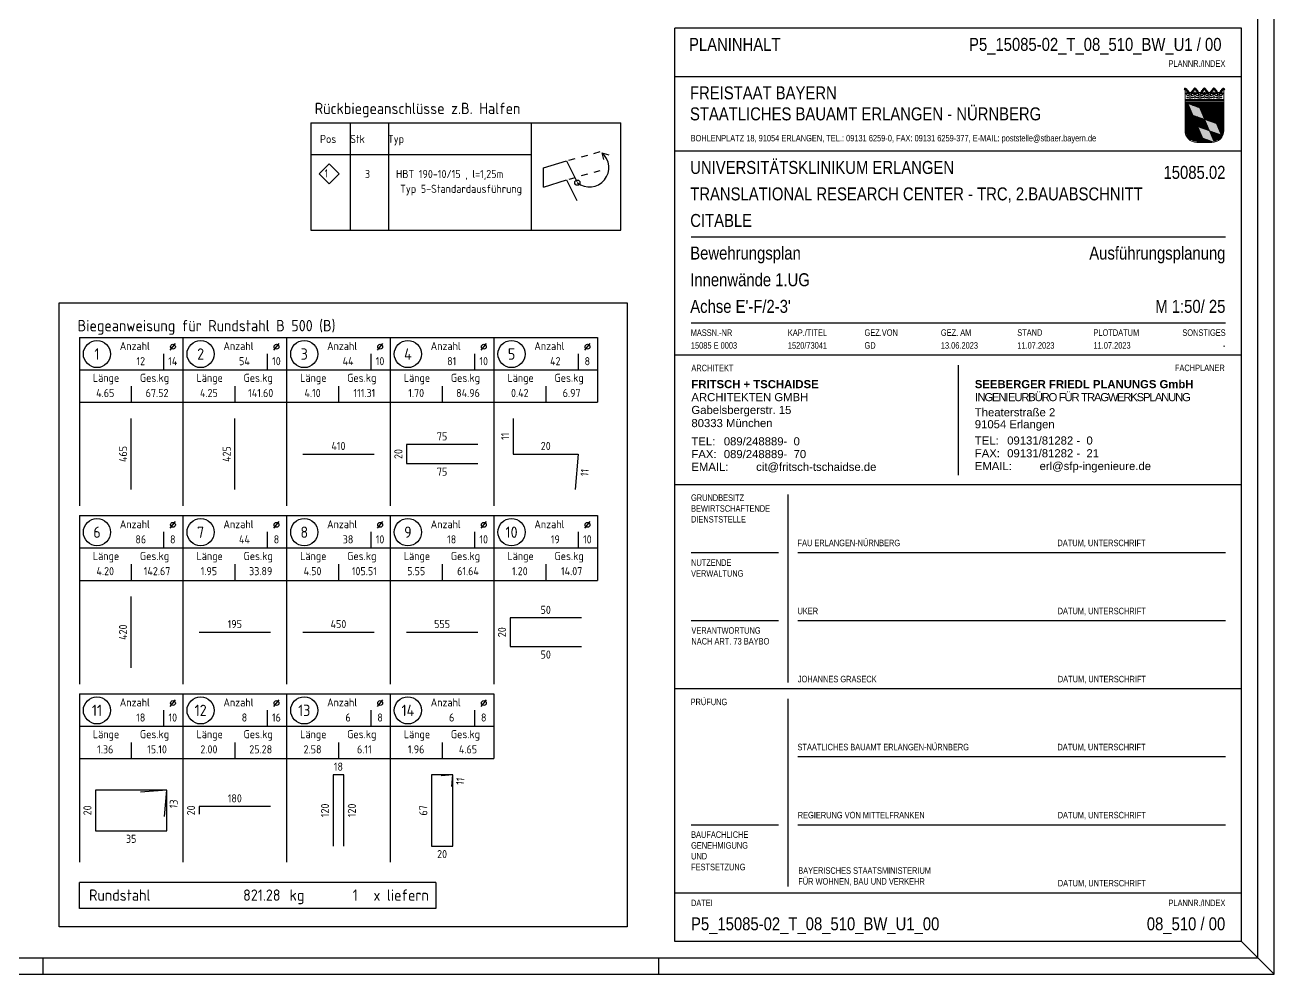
# Model space of a CAD drawing. Extents: x -7.1 to 60.9, y 1.4 to 41.6.
# Drawn here: x 28.77 to 48.05, y 1.41 to 16.05 of the extents above; entities that cross this region are included whole.
import ezdxf
from ezdxf.enums import TextEntityAlignment as Align

# ---------------------------------------------------------------- set-up
doc = ezdxf.new("R2010")
doc.units = 0
doc.header["$LTSCALE"] = 0.5
doc.linetypes.add('AUSGEZOGEN', pattern=[1000.01, 1000, 0.01])
doc.linetypes.add('DOT', pattern=[0.175, 0.05, -0.125])
for name, color, linetype in [('40 A Plankopf Text F+T', 7, 'Continuous'), ('BET-ANS', 7, 'Continuous'), ('HBT', 7, 'Continuous'), ('OBJEKT', 7, 'Continuous'), ('RAHMEN', 7, 'Continuous'), ('RND', 7, 'Continuous'), ('RND_BILD', 7, 'Continuous'), ('TEXT', 7, 'Continuous')]:
    doc.layers.add(name, color=color, linetype=linetype)
doc.layers.add('NOPLOT', color=7, linetype='Continuous', plot=False)
doc.styles.add('ERSTELLTER_STIL_3', font='arial.ttf')
doc.styles.add('ERSTELLTER_STIL_4', font='arialbd.ttf')
doc.styles.add('liste', font='isocp-e.shx')
doc.styles.add('plankopf_ArialN', font='ARIALN.TTF')
doc.styles.add('txt', font='isocp.shx')
pattern_1 = [(0, (-322.07857, -163.97815), (8e-17, 0.254), [])]

# ---------------------------------------------------------------- blocks, each defined once
blk = doc.blocks.new('Bundeslandwappen')
at = {"lineweight": 9, "true_color": 0xffffff}
for points in [[(-5.75, 16.5), (-5.98, 16.5), (-5.98, 16.29), (-5.75, 16.29)], [(-5.09, 15.68), (-5.31, 15.68), (-5.31, 15.47), (-5.09, 15.47)], [(-3.49, 15.68), (-3.71, 15.68), (-3.71, 15.47), (-3.49, 15.47)], [(-2.82, 16.5), (-3.05, 16.5), (-3.05, 16.29), (-2.82, 16.29)], [(-2.15, 15.68), (-2.38, 15.68), (-2.38, 15.47), (-2.15, 15.47)], [(-0.56, 15.68), (-0.78, 15.68), (-0.78, 15.47), (-0.56, 15.47)], [(0.11, 16.5), (-0.11, 16.5), (-0.11, 16.29), (0.11, 16.29)], [(0.78, 15.68), (0.56, 15.68), (0.56, 15.47), (0.78, 15.47)], [(2.38, 15.68), (2.15, 15.68), (2.15, 15.47), (2.38, 15.47)], [(3.05, 16.5), (2.82, 16.5), (2.82, 16.29), (3.05, 16.29)], [(3.71, 15.68), (3.49, 15.68), (3.49, 15.47), (3.71, 15.47)], [(5.31, 15.68), (5.09, 15.68), (5.09, 15.47), (5.31, 15.47)], [(5.98, 16.5), (5.75, 16.5), (5.75, 16.29), (5.98, 16.29)]]:
    blk.add_hatch(color=7, dxfattribs=at).paths.add_polyline_path(points)
at = {"true_color": 0xffffff}
for points in [[(-5.34, 12.59), (-5.7, 12.59), (-5.7, 12.19), (-5.07, 11.96)], [(-1.42, 10.67), (-5.07, 11.96), (-3.57, 8.42), (0.08, 7.13)], [(0.86, 12.59), (-2.24, 12.59), (-1.42, 10.67), (2.23, 9.38)], [(3.96, 12.59), (1.66, 12.59), (4.37, 11.63)], [(5.7, 11.16), (4.37, 11.63), (5.7, 8.5)], [(-3.57, 8.42), (-5.7, 9.18), (-5.7, 6.17), (-2.07, 4.88)], [(5.7, 8.15), (2.23, 9.38), (3.73, 5.84), (5.7, 5.14)], [(-5.7, 6.14), (-5.7, 3.7, 0.041392), (-5.65, 3.14), (-4.21, 2.63)], [(1.58, 3.59), (-2.07, 4.88), (-0.56, 1.34), (2.36, 0.3, 0.043654), (2.95, 0.36)], [(3.73, 5.84), (0.08, 7.13), (1.58, 3.59), (5.23, 2.29)], [(-0.56, 1.34), (-4.21, 2.63), (-3.29, 0.45, 0.073774), (-2.3, 0.3), (-0.12, 0.3)]]:
    blk.add_hatch(color=7, dxfattribs=at).paths.add_polyline_path(points)
at = {"lineweight": 9}
h = blk.add_hatch(dxfattribs=at)
h.set_pattern_fill('ANSI31', color=256, scale=0.08, angle=315, style=0)
h.set_pattern_definition(pattern_1)
h.paths.add_polyline_path([(-5.07, 11.96), (-5.7, 12.19), (-5.7, 9.18), (-3.57, 8.42)])
h = blk.add_hatch(dxfattribs=at)
h.set_pattern_fill('ANSI31', color=256, scale=0.08, angle=315, style=0)
h.set_pattern_definition(pattern_1)
h.paths.add_polyline_path([(-2.24, 12.59), (-5.34, 12.59), (-5.07, 11.96), (-1.42, 10.67)])
h = blk.add_hatch(dxfattribs=at)
h.set_pattern_fill('ANSI31', color=256, scale=0.08, angle=315, style=0)
h.set_pattern_definition(pattern_1)
h.paths.add_polyline_path([(4.37, 11.63), (1.66, 12.59), (0.86, 12.59), (2.23, 9.38), (5.7, 8.15), (5.7, 8.5)])
h = blk.add_hatch(dxfattribs=at)
h.set_pattern_fill('ANSI31', color=256, scale=0.08, angle=315, style=0)
h.set_pattern_definition(pattern_1)
h.paths.add_polyline_path([(5.7, 12.59), (3.96, 12.59), (4.37, 11.63), (5.7, 11.16)])
h = blk.add_hatch(dxfattribs=at)
h.set_pattern_fill('ANSI31', color=256, scale=0.08, angle=315, style=0)
h.set_pattern_definition(pattern_1)
h.paths.add_polyline_path([(0.08, 7.13), (-3.57, 8.42), (-2.07, 4.88), (1.58, 3.59)])
h = blk.add_hatch(dxfattribs=at)
h.set_pattern_fill('ANSI31', color=256, scale=0.08, angle=315, style=0)
h.set_pattern_definition(pattern_1)
h.paths.add_polyline_path([(2.23, 9.38), (-1.42, 10.67), (0.08, 7.13), (3.73, 5.84)])
h = blk.add_hatch(dxfattribs=at)
h.set_pattern_fill('ANSI31', color=256, scale=0.08, angle=315, style=0)
h.set_pattern_definition(pattern_1)
h.paths.add_polyline_path([(-2.07, 4.88), (-5.7, 6.17), (-5.7, 6.14), (-4.21, 2.63), (-0.56, 1.34)])
h = blk.add_hatch(dxfattribs=at)
h.set_pattern_fill('ANSI31', color=256, scale=0.08, angle=315, style=0)
h.set_pattern_definition(pattern_1)
h.paths.add_polyline_path([(5.7, 5.14), (3.73, 5.84), (5.23, 2.29), (5.37, 2.24, 0.111178), (5.7, 3.7)])
h = blk.add_hatch(dxfattribs=at)
h.set_pattern_fill('ANSI31', color=256, scale=0.08, angle=315, style=0)
h.set_pattern_definition(pattern_1)
h.paths.add_polyline_path([(-4.21, 2.63), (-5.65, 3.14, 0.285055), (-3.29, 0.45)])
h = blk.add_hatch(dxfattribs=at)
h.set_pattern_fill('ANSI31', color=256, scale=0.08, angle=315, style=0)
h.set_pattern_definition(pattern_1)
h.paths.add_polyline_path([(-0.56, 1.34), (-0.12, 0.3), (2.3, 0.3, 0.004354), (2.36, 0.3)])
h = blk.add_hatch(dxfattribs=at)
h.set_pattern_fill('ANSI31', color=256, scale=0.08, angle=315, style=0)
h.set_pattern_definition(pattern_1)
h.paths.add_polyline_path([(5.31, 2.11), (5.23, 2.29), (1.58, 3.59), (2.95, 0.36, 0.22704)])
for p, q in [((-6, 16.1), (-6, 3.7)), ((-5.61, 16.59), (-5.62, 16.68)), ((-3.19, 16.59), (-3.18, 16.67)), ((-2.93, 15.58), (-2.93, 14.47)), ((-2.68, 16.59), (-2.69, 16.67)), ((-0.25, 16.59), (-0.24, 16.67)), ((0, 15.58), (0, 14.47)), ((0.25, 16.59), (0.24, 16.67)), ((2.68, 16.59), (2.69, 16.67)), ((2.93, 15.58), (2.93, 14.47)), ((3.19, 16.59), (3.18, 16.67)), ((5.61, 16.59), (5.62, 16.68)), ((6, 3.7), (6, 16.1)), ((-6, 13.29), (6, 13.29)), ((-6, 12.94), (6, 12.94)), ((-5.7, 12.59), (-5.7, 3.7)), ((-5.7, 12.59), (5.7, 12.59)), ((-5.7, 12.19), (5.7, 8.15)), ((-5.64, 14.97), (-5.64, 15.18)), ((-5.34, 12.59), (-0.12, 0.3)), ((-5.33, 15.19), (-5.33, 15.05)), ((-4.68, 14.54), (-5.26, 14.54)), ((-4.12, 14.54), (-3.54, 14.54)), ((-3.47, 15.19), (-3.47, 15.05)), ((-3.36, 13.9), (-2.93, 14.17)), ((-2.93, 13.63), (-3.36, 13.9)), ((-3.16, 14.97), (-3.16, 15.18)), ((-2.93, 14.17), (-2.5, 13.9)), ((-2.5, 13.9), (-2.93, 13.63)), ((-2.71, 14.97), (-2.71, 15.18)), ((-2.4, 15.19), (-2.4, 15.05)), ((-1.74, 14.54), (-2.32, 14.54)), ((-2.24, 12.59), (2.95, 0.36)), ((-1.19, 14.54), (-0.61, 14.54)), ((-0.54, 15.19), (-0.54, 15.05)), ((0, 14.17), (-0.43, 13.9)), ((-0.43, 13.9), (0, 13.63)), ((-0.22, 14.97), (-0.22, 15.18)), ((0.43, 13.9), (0, 14.17)), ((0, 13.63), (0.43, 13.9)), ((0.22, 14.97), (0.22, 15.18)), ((0.54, 15.19), (0.54, 15.05)), ((1.19, 14.54), (0.61, 14.54)), ((0.86, 12.59), (5.31, 2.11)), ((1.66, 12.59), (5.7, 11.16)), ((1.74, 14.54), (2.32, 14.54)), ((2.4, 15.19), (2.4, 15.05)), ((2.93, 14.17), (2.5, 13.9)), ((2.5, 13.9), (2.93, 13.63)), ((2.71, 14.97), (2.71, 15.18)), ((3.36, 13.9), (2.93, 14.17)), ((2.93, 13.63), (3.36, 13.9)), ((3.16, 14.97), (3.16, 15.18)), ((3.47, 15.19), (3.47, 15.05)), ((4.12, 14.54), (3.54, 14.54)), ((3.96, 12.59), (5.7, 8.5)), ((4.68, 14.54), (5.26, 14.54)), ((5.33, 15.19), (5.33, 15.05)), ((5.64, 14.97), (5.64, 15.18)), ((5.7, 3.7), (5.7, 12.59)), ((-5.7, 9.18), (5.7, 5.14)), ((-5.7, 6.17), (5.37, 2.24)), ((-5.7, 6.14), (-3.29, 0.45)), ((-5.66, 3.14), (2.36, 0.3)), ((-2.3, 0.3), (2.3, 0.3)), ((-2.3, 0), (2.3, 0))]:
    blk.add_line(p, q, dxfattribs=at)
for points in [[(-5.75, 16.29), (-5.98, 16.29), (-5.98, 16.5), (-5.75, 16.5)], [(-5.09, 15.47), (-5.31, 15.47), (-5.31, 15.68), (-5.09, 15.68)], [(-3.71, 15.47), (-3.49, 15.47), (-3.49, 15.68), (-3.71, 15.68)], [(-2.82, 16.29), (-3.05, 16.29), (-3.05, 16.5), (-2.82, 16.5)], [(-2.15, 15.47), (-2.38, 15.47), (-2.38, 15.68), (-2.15, 15.68)], [(-0.78, 15.47), (-0.56, 15.47), (-0.56, 15.68), (-0.78, 15.68)], [(0.11, 16.29), (-0.11, 16.29), (-0.11, 16.5), (0.11, 16.5)], [(0.78, 15.47), (0.56, 15.47), (0.56, 15.68), (0.78, 15.68)], [(2.15, 15.47), (2.38, 15.47), (2.38, 15.68), (2.15, 15.68)], [(3.05, 16.29), (2.82, 16.29), (2.82, 16.5), (3.05, 16.5)], [(3.71, 15.47), (3.49, 15.47), (3.49, 15.68), (3.71, 15.68)], [(5.09, 15.47), (5.31, 15.47), (5.31, 15.68), (5.09, 15.68)], [(5.75, 16.29), (5.98, 16.29), (5.98, 16.5), (5.75, 16.5)], [(-4.07, 13.71), (-4.83, 13.71), (-4.83, 14.1), (-4.07, 14.1)], [(-1.8, 13.71), (-1.04, 13.71), (-1.04, 14.1), (-1.8, 14.1)], [(1.8, 13.71), (1.04, 13.71), (1.04, 14.1), (1.8, 14.1)], [(4.07, 13.71), (4.83, 13.71), (4.83, 14.1), (4.07, 14.1)]]:
    blk.add_lwpolyline(points, close=True, dxfattribs=at)
for centre in [(-5.28, 13.9), (-3.71, 13.9), (-2.2, 13.9), (-0.68, 13.9), (0.68, 13.9), (2.2, 13.9), (3.71, 13.9), (5.28, 13.9)]:
    blk.add_circle(centre, 0.123, dxfattribs=at)
for centre, radius, start, end in [((-5.89, 16.45), 0.362, 44.6681, 253.1183), ((-5.67, 16.67), 0.05, 6.6615, 44.6681), ((-5.56, 16.59), 0.05, 186.6615, 265.6209), ((-5.42, 15.99), 0.179, 74.7883, 15.1356), ((-5.59, 16.26), 0.281, 346.0232, 85.6209), ((-5.36, 16.21), 0.05, 254.7883, 346.0232), ((-5.2, 16.05), 0.05, 93.0633, 195.1356), ((-5.19, 15.87), 0.224, 350.9542, 93.0633), ((-4.99, 15.54), 0.249, 262.9467, 77.8855), ((-4.92, 15.83), 0.05, 170.9542, 257.8855), ((-4.4, 15.24), 0.208, 317.0775, 222.9225), ((-3.81, 15.54), 0.249, 102.1145, 277.0533), ((-3.88, 15.83), 0.05, 282.1145, 9.0458), ((-3.61, 15.87), 0.224, 86.9367, 189.0458), ((-3.6, 16.05), 0.05, 344.8644, 86.9367), ((-3.38, 15.99), 0.179, 164.8644, 105.2117), ((-3.21, 16.26), 0.281, 94.3791, 193.9768), ((-3.44, 16.21), 0.05, 193.9768, 285.2117), ((-3.24, 16.59), 0.05, 274.3791, 353.3385), ((-3.13, 16.67), 0.05, 155.2288, 173.3385), ((-2.93, 16.58), 0.264, 24.0166, 155.3409), ((-2.74, 16.66), 0.05, 6.6615, 24.0166), ((-2.63, 16.59), 0.05, 186.6615, 265.6209), ((-2.49, 15.99), 0.179, 74.7883, 15.1356), ((-2.65, 16.26), 0.281, 346.0232, 85.6209), ((-2.43, 16.21), 0.05, 254.7883, 346.0232), ((-2.27, 16.05), 0.05, 93.0633, 195.1356), ((-2.26, 15.87), 0.224, 350.9542, 93.0633), ((-2.05, 15.54), 0.249, 262.9467, 77.8855), ((-1.99, 15.83), 0.05, 170.9542, 257.8855), ((-1.47, 15.24), 0.208, 317.0775, 222.9225), ((-0.88, 15.54), 0.249, 102.1145, 277.0533), ((-0.94, 15.83), 0.05, 282.1145, 9.0458), ((-0.67, 15.87), 0.224, 86.9367, 189.0458), ((-0.66, 16.05), 0.05, 344.8644, 86.9367), ((-0.44, 15.99), 0.179, 164.8644, 105.2117), ((-0.28, 16.26), 0.281, 94.3791, 193.9768), ((-0.5, 16.21), 0.05, 193.9768, 285.2117), ((-0.3, 16.59), 0.05, 274.3791, 353.3385), ((0, 16.58), 0.264, 24.0166, 155.3409), ((-0.19, 16.67), 0.05, 155.2288, 173.3385), ((0.19, 16.66), 0.05, 6.6615, 24.0166), ((0.3, 16.59), 0.05, 186.6615, 265.6209), ((0.44, 15.99), 0.179, 74.7883, 15.1356), ((0.28, 16.26), 0.281, 346.0232, 85.6209), ((0.5, 16.21), 0.05, 254.7883, 346.0232), ((0.66, 16.05), 0.05, 93.0633, 195.1356), ((0.67, 15.87), 0.224, 350.9542, 93.0633), ((0.88, 15.54), 0.249, 262.9467, 77.8855), ((0.94, 15.83), 0.05, 170.9542, 257.8855), ((1.47, 15.24), 0.208, 317.0775, 222.9225), ((2.05, 15.54), 0.249, 102.1145, 277.0533), ((1.99, 15.83), 0.05, 282.1145, 9.0458), ((2.26, 15.87), 0.224, 86.9367, 189.0458), ((2.27, 16.05), 0.05, 344.8644, 86.9367), ((2.49, 15.99), 0.179, 164.8644, 105.2117), ((2.65, 16.26), 0.281, 94.3791, 193.9768), ((2.43, 16.21), 0.05, 193.9768, 285.2117), ((2.63, 16.59), 0.05, 274.3791, 353.3385), ((2.93, 16.58), 0.264, 24.0166, 155.3409), ((2.74, 16.67), 0.05, 155.2288, 173.3385), ((3.13, 16.66), 0.05, 6.6615, 24.0166), ((3.24, 16.59), 0.05, 186.6615, 265.6209), ((3.38, 15.99), 0.179, 74.7883, 15.1356), ((3.21, 16.26), 0.281, 346.0232, 85.6209), ((3.44, 16.21), 0.05, 254.7883, 346.0232), ((3.6, 16.05), 0.05, 93.0633, 195.1356), ((3.61, 15.87), 0.224, 350.9542, 93.0633), ((3.81, 15.54), 0.249, 262.9467, 77.8855), ((3.88, 15.83), 0.05, 170.9542, 257.8855), ((4.4, 15.24), 0.208, 317.0775, 222.9225), ((4.99, 15.54), 0.249, 102.1145, 277.0533), ((4.92, 15.83), 0.05, 282.1145, 9.0458), ((5.19, 15.87), 0.224, 86.9367, 189.0458), ((5.2, 16.05), 0.05, 344.8644, 86.9367), ((5.42, 15.99), 0.179, 164.8644, 105.2117), ((5.59, 16.26), 0.281, 94.3791, 193.9768), ((5.36, 16.21), 0.05, 193.9768, 285.2117), ((5.56, 16.59), 0.05, 274.3791, 353.3385), ((5.67, 16.67), 0.05, 135.3319, 173.3385), ((5.89, 16.45), 0.362, 286.8817, 135.3319), ((-5.49, 15.18), 0.157, 3.2756, 179.5521), ((-5.19, 14.99), 0.453, 182.8328, 261.3043), ((-5.26, 15.23), 0.191, 249.6358, 3.0857), ((-5.02, 15.24), 0.05, 82.9467, 183.0857), ((-4.62, 14.89), 0.224, 71.4, 0), ((-4.71, 14.85), 0.312, 275.9649, 353.9773), ((-4.18, 14.89), 0.224, 180, 108.6), ((-4.09, 14.85), 0.312, 186.0227, 264.0351), ((-3.78, 15.24), 0.05, 356.9143, 97.0533), ((-3.54, 15.23), 0.191, 176.9143, 290.3642), ((-3.61, 14.99), 0.453, 278.6957, 357.1672), ((-3.31, 15.18), 0.157, 0.4479, 176.7244), ((-2.55, 15.18), 0.157, 3.2756, 179.5521), ((-2.26, 14.99), 0.453, 182.8328, 261.3043), ((-2.33, 15.23), 0.191, 249.6358, 3.0857), ((-2.09, 15.24), 0.05, 82.9467, 183.0857), ((-1.69, 14.89), 0.224, 71.4, 0), ((-1.78, 14.85), 0.312, 275.9649, 353.9773), ((-1.24, 14.89), 0.224, 180, 108.6), ((-1.16, 14.85), 0.312, 186.0227, 264.0351), ((-0.84, 15.24), 0.05, 356.9143, 97.0533), ((-0.6, 15.23), 0.191, 176.9143, 290.3642), ((-0.68, 14.99), 0.453, 278.6957, 357.1672), ((-0.38, 15.18), 0.157, 0.4479, 176.7244), ((0.38, 15.18), 0.157, 3.2756, 179.5521), ((0.68, 14.99), 0.453, 182.8328, 261.3043), ((0.6, 15.23), 0.191, 249.6358, 3.0857), ((0.84, 15.24), 0.05, 82.9467, 183.0857), ((1.24, 14.89), 0.224, 71.4, 0), ((1.16, 14.85), 0.312, 275.9649, 353.9773), ((1.69, 14.89), 0.224, 180, 108.6), ((1.78, 14.85), 0.312, 186.0227, 264.0351), ((2.09, 15.24), 0.05, 356.9143, 97.0533), ((2.33, 15.23), 0.191, 176.9143, 290.3642), ((2.26, 14.99), 0.453, 278.6957, 357.1672), ((2.55, 15.18), 0.157, 0.4479, 176.7244), ((3.31, 15.18), 0.157, 3.2756, 179.5521), ((3.61, 14.99), 0.453, 182.8328, 261.3043), ((3.54, 15.23), 0.191, 249.6358, 3.0857), ((3.78, 15.24), 0.05, 82.9467, 183.0857), ((4.18, 14.89), 0.224, 71.4, 0), ((4.09, 14.85), 0.312, 275.9649, 353.9773), ((4.62, 14.89), 0.224, 180, 108.6), ((4.71, 14.85), 0.312, 186.0227, 264.0351), ((5.02, 15.24), 0.05, 356.9143, 97.0533), ((5.26, 15.23), 0.191, 176.9143, 290.3642), ((5.19, 14.99), 0.453, 278.6957, 357.1672), ((5.49, 15.18), 0.157, 0.4479, 176.7244), ((-2.3, 3.7), 3.7, 180, 270), ((-2.3, 3.7), 3.4, 180, 270), ((2.3, 3.7), 3.7, 270, 0), ((2.3, 3.7), 3.4, 270, 0)]:
    blk.add_arc(centre, radius, start, end, dxfattribs=at)
blk = doc.blocks.new('Plankopf_PU')
for p, q in [((-18.5, 25.4), (-18.5, 27.7)), ((-1, 27.7), (-18.5, 27.7)), ((-1, 27.7), (-18.5, 27.7)), ((-1, 25.4), (-1, 27.7)), ((-1, 25.4), (-18.5, 25.4)), ((-1, 25.4), (-18.5, 25.4)), ((-18.5, 19.1), (-18.5, 25.4)), ((-1, 19.1), (-1, 25.4)), ((-1.5, 22.75), (-18, 22.75)), ((-18, 20.1), (-1.5, 20.1)), ((-18.5, 15.1), (-18.5, 19.1)), ((-1, 19.1), (-18.5, 19.1)), ((-1, 15.1), (-1, 19.1)), ((-9.75, 18.8), (-9.75, 15.4)), ((-1, 15.1), (-18.5, 15.1)), ((-1, 15.1), (-18.5, 15.1)), ((-18.5, 8.8), (-18.5, 15.1)), ((-1, 8.8), (-1, 15.1)), ((-15, 9), (-15, 14.8)), ((-15.3, 13), (-18, 13)), ((-1.5, 13), (-14.7, 13)), ((-15.3, 10.9), (-18, 10.9)), ((-1.5, 10.9), (-14.7, 10.9)), ((-18.5, 2.5), (-18.5, 8.8)), ((-1, 8.8), (-18.5, 8.8)), ((-15, 2.7), (-15, 8.5)), ((-1, 2.5), (-1, 8.8)), ((-1.5, 6.7), (-14.7, 6.7)), ((-15.3, 4.6), (-18, 4.6)), ((-1.5, 4.6), (-14.7, 4.6)), ((-1, 2.5), (-18.5, 2.5)), ((-18.5, 1), (-18.5, 2.5)), ((-1, 2.5), (-18.5, 2.5)), ((-1, 1), (-1, 2.5)), ((-1, 1), (-18.5, 1))]:
    blk.add_line(p, q)
at = {"xscale": 0.1, "yscale": 0.1, "zscale": 0.1}
blk.add_blockref('Bundeslandwappen', (-2.148, 25.669), dxfattribs=at)
at = {"linetype": 'AUSGEZOGEN', "lineweight": 35, "style": 'plankopf_ArialN'}
for s, height, p in [('FREISTAAT BAYERN', 0.4, (-18.032, 27.401)), ('PRÜFUNG', 0.2, (-18.013, 8.5))]:
    blk.add_text(s, height=height, dxfattribs=at).set_placement(p, align=Align.TOP_LEFT)
blk.add_text('STAATLICHES BAUAMT ERLANGEN - NÜRNBERG', height=0.4, dxfattribs=at).set_placement((-18.032, 26.552), align=Align.MIDDLE_LEFT)
at = {"style": 'plankopf_ArialN'}
for s, p in [('BOHLENPLATZ 18, 91054 ERLANGEN, TEL.: 09131 6259-0, FAX: 09131 6259-377, E-MAIL: poststelle@stbaer.bayern.de', (-18.012, 25.702)), ('MASSN.-NR', (-18.011, 19.698)), ('KAP./TITEL', (-15.01, 19.698)), ('GEZ.VON', (-12.644, 19.7)), ('GEZ. AM', (-10.286, 19.7)), ('STAND', (-7.927, 19.702)), ('PLOTDATUM', (-5.574, 19.7)), ('FAU ERLANGEN-NÜRNBERG', (-14.712, 13.207)), ('DATUM, UNTERSCHRIFT', (-6.687, 13.207)), ('UKER', (-14.712, 11.107)), ('DATUM, UNTERSCHRIFT', (-6.68, 11.106)), ('JOHANNES GRASECK', (-14.7, 9.005)), ('DATUM, UNTERSCHRIFT', (-6.675, 9.005)), ('STAATLICHES BAUAMT ERLANGEN-NÜRNBERG', (-14.712, 6.907)), ('DATUM, UNTERSCHRIFT', (-6.687, 6.907)), ('REGIERUNG VON MITTELFRANKEN', (-14.705, 4.806)), ('DATUM, UNTERSCHRIFT', (-6.68, 4.806)), ('DATUM, UNTERSCHRIFT', (-6.675, 2.705)), ('DATEI', (-18.002, 2.095))]:
    blk.add_text(s, height=0.2, dxfattribs=at).set_placement(p)
for s, p in [('SONSTIGES', (-1.493, 19.7)), ('PLANNR./INDEX', (-1.501, 2.095))]:
    blk.add_text(s, height=0.2, dxfattribs=at).set_placement(p, align=Align.RIGHT)
at = {"linetype": 'AUSGEZOGEN', "lineweight": 35, "style": 'plankopf_ArialN'}
blk.add_text('ARCHITEKT', height=0.2, dxfattribs=at).set_placement((-17.989, 18.607))
blk.add_text('FACHPLANER', height=0.2, dxfattribs=at).set_placement((-1.52, 18.611), align=Align.RIGHT)
at = {"insert": (-5.574, 19.303), "char_height": 0.2, "attachment_point": 7, "style": 'plankopf_ArialN'}
blk.add_mtext('11.07.2023', dxfattribs=at)
at = {"char_height": 0.2, "attachment_point": 1, "style": 'plankopf_ArialN'}
for s, insert, width in [('GRUNDBESITZ\\PBEWIRTSCHAFTENDE DIENSTSTELLE', (-18, 14.804), 2.5), ('NUTZENDE^JVERWALTUNG', (-17.998, 12.8), 2.69843), ('VERANTWORTUNG  NACH ART. 73 BAYBO', (-17.988, 10.705), 2.68768), ('BAUFACHLICHE GENEHMIGUNG UND FESTSETZUNG', (-17.998, 4.404), 2.2311), ('BAYERISCHES STAATSMINISTERIUM ^JFÜR WOHNEN, BAU UND VERKEHR', (-14.689, 3.294), 9.29412)]:
    blk.add_mtext(s, dxfattribs=dict(at, insert=insert, width=width))
at = {"style": 'plankopf_ArialN'}
for tag, p in [('PROJEKTBEZEICHNUNGZ1', (-18.025, 24.578)), ('PROJEKTBEZEICHNUNGZ2', (-18.025, 23.761)), ('PROJEKTBEZEICHNUNGZ3', (-18.025, 22.941))]:
    blk.add_attdef(tag, text='', height=0.4, dxfattribs=at).set_placement(p, align=Align.BOTTOM_LEFT)
for tag, p in [('GEB.-NR', (-1.5, 24.946)), ('0.000X', (-1.507, 1.749))]:
    blk.add_attdef(tag, text='', height=0.4, dxfattribs=at).set_placement(p, align=Align.TOP_RIGHT)
for tag, p, height in [('PLANINHALTZ1', (-18.025, 22.055), 0.4), ('PLANINHALTZ2', (-18.025, 21.232), 0.4), ('PLANINHALTZ3', (-18.025, 20.409), 0.4), ('MASSN.-NR', (-18.005, 19.303), 0.2), ('KAPITEL/TITEL', (-15.01, 19.303), 0.2), ('GEZ_VON', (-12.644, 19.303), 0.2), ('GEZ_AM', (-10.286, 19.303), 0.2), ('STAND', (-7.927, 19.303), 0.2)]:
    blk.add_attdef(tag, p, '', height=height, dxfattribs=at)
for tag, height, p in [('PLANUNGSPHASE', 0.4, (-1.5, 22.055)), ('PROJEKTKATEGORIE', 0.4, (-1.5, 21.232)), ('MAßSTAB', 0.4, (-1.5, 20.409)), ('SONSTIGES', 0.2, (-1.5, 19.303))]:
    blk.add_attdef(tag, text='', height=height, dxfattribs=at).set_placement(p, align=Align.RIGHT)
at = {"layer": '40 A Plankopf Text F+T', "color": 7, "linetype": 'Continuous', "lineweight": 13, "char_height": 0.25, "attachment_point": 7}
for s, insert, style in [('\\A1;FRITSCH + TSCHAIDSE ', (-17.988, 18.081), 'ERSTELLTER_STIL_4'), ('\\A1;SEEBERGER FRIEDL PLANUNGS GmbH', (-9.238, 18.081), 'ERSTELLTER_STIL_4'), ('\\A1;ARCHITEKTEN GMBH', (-17.988, 17.68), 'ERSTELLTER_STIL_3'), ('\\A1;{\\T0.8;INGENIEURBÜRO FÜR TRAGWERKSPLANUNG}', (-9.238, 17.68), 'ERSTELLTER_STIL_3'), ('\\A1;Gabelsbergerstr. 15', (-17.988, 17.212), 'ERSTELLTER_STIL_3'), ('\\A1;Theaterstraße 2', (-9.238, 17.212), 'ERSTELLTER_STIL_3'), ('\\A1;80333 München', (-17.988, 16.879), 'ERSTELLTER_STIL_3'), ('\\A1;91054 Erlangen', (-9.238, 16.771), 'ERSTELLTER_STIL_3')]:
    blk.add_mtext(s, dxfattribs=dict(at, insert=insert, style=style))
at = {"layer": '40 A Plankopf Text F+T', "color": 7, "linetype": 'Continuous', "lineweight": 13, "char_height": 0.25, "attachment_point": 7, "line_spacing_factor": 0.945293, "style": 'ERSTELLTER_STIL_3'}
for s, insert in [('\\A1;TEL: ^I09131/81282 -  0\\PFAX: ^I09131/81282 -  21\\PEMAIL: ^Ierl@sfp-ingenieure.de', (-9.238, 15.481)), ('\\A1;TEL: ^I089/248889-  0\\PFAX: ^I089/248889-  70\\PEMAIL: ^Icit@fritsch-tschaidse.de', (-17.988, 15.481))]:
    blk.add_mtext(s, dxfattribs=dict(at, insert=insert))
blk = doc.blocks.new('RND_LIS2')
at = {"layer": 'RND', "color": 3, "linetype": 'Continuous'}
for p, q in [((0, 0), (0, -5.2)), ((0, 0), (3.2, 0)), ((3.2, 0), (3.2, -2)), ((2.6, -0.503), (2.6, -1)), ((0, -1), (3.2, -1)), ((1.6, -1.503), (1.6, -2)), ((0, -2), (3.2, -2))]:
    blk.add_line(p, q, dxfattribs=at)
at = {"layer": 'RND', "color": 7, "linetype": 'Continuous'}
blk.add_line((2.805, -0.39), (2.973, -0.186), dxfattribs=at)
at = {"layer": 'RND', "color": 1, "linetype": 'Continuous'}
blk.add_circle((0.545, -0.513), 0.42, dxfattribs=at)
at = {"layer": 'RND', "color": 7, "linetype": 'Continuous'}
blk.add_circle((2.889, -0.288), 0.075, dxfattribs=at)
at = {"layer": 'RND', "color": 7, "linetype": 'Continuous', "style": 'txt'}
for s, p in [('Anzahl', (1.249, -0.391)), ('Länge', (0.42, -1.373)), ('Ges.kg', (1.872, -1.373))]:
    blk.add_text(s, height=0.25, dxfattribs=at).set_placement(p)
at = {"layer": 'RND', "color": 1, "linetype": 'Continuous', "style": 'txt'}
blk.add_attdef('POS1', text='', height=0.35, dxfattribs=at).set_placement((0.545, -0.513), align=Align.MIDDLE)
at = {"layer": 'RND', "color": 7, "linetype": 'Continuous', "style": 'txt'}
for tag, p in [('STK1', (1.897, -0.859)), ('DS1', (2.885, -0.859)), ('LANG1', (0.8, -1.841)), ('GEW', (2.4, -1.841))]:
    blk.add_attdef(tag, text='', height=0.25, dxfattribs=at).set_placement(p, align=Align.CENTER)
blk = doc.blocks.new('DINA1')
at = {"layer": 'RAHMEN'}
for p, q in [((84.1, 0), (84.1, 59.4)), ((0, 0), (84.1, 0))]:
    blk.add_line(p, q, dxfattribs=at)
at = {"layer": 'RAHMEN', "color": 5}
for p, q in [((83.6, 0.5), (83.6, 58.9)), ((2, 0.5), (83.6, 0.5))]:
    blk.add_line(p, q, dxfattribs=at)
at = {"layer": 'RAHMEN', "color": 7}
for p, q in [((46.1, 0), (46.1, 0.5)), ((65.1, 0.5), (65.1, 0))]:
    blk.add_line(p, q, dxfattribs=at)
blk = doc.blocks.new('RND_SUM')
at = {"layer": 'RND', "color": 5, "linetype": 'Continuous'}
for p, q in [((0, 0), (0, 0.8)), ((11, 0.8), (0, 0.8)), ((11, 0.8), (11, 0)), ((11, 0), (0, 0))]:
    blk.add_line(p, q, dxfattribs=at)
at = {"layer": 'RND', "color": 1, "linetype": 'Continuous', "style": 'txt'}
for s, p in [('Rundstahl', (0.292, 0.235)), ('kg', (6.483, 0.235))]:
    blk.add_text(s, height=0.35, dxfattribs=at).set_placement(p)
blk.add_text('x liefern', height=0.35, dxfattribs=at).set_placement((10.784, 0.235), align=Align.RIGHT)
for tag, p in [('RND-S', (6.203, 0.235)), ('RND-Z', (8.59, 0.235))]:
    blk.add_attdef(tag, text='', height=0.35, dxfattribs=at).set_placement(p, align=Align.RIGHT)

msp = doc.modelspace()

# ---------------------------------------------------------------- linework, layer by layer
for p, q in [((47.551, 16.007), (38.801, 16.007)), ((38.801, 15.257), (38.801, 16.007)), ((47.551, 15.257), (47.551, 16.007))]:
    msp.add_line(p, q)
at = {"layer": 'HBT', "color": 5, "linetype": 'Continuous'}
for p, q in [((33.181, 14.546), (37.97, 14.546)), ((33.181, 14.546), (33.181, 12.888)), ((33.181, 14.546), (37.97, 14.546)), ((37.97, 12.888), (37.97, 14.546)), ((33.181, 12.888), (37.97, 12.888))]:
    msp.add_line(p, q, dxfattribs=at)
at = {"layer": 'NOPLOT', "color": 191, "linetype": 'AUSGEZOGEN'}
msp.add_line((47.551, 1.907), (48.051, 1.407), dxfattribs=at)
at = {"layer": 'OBJEKT', "color": 7, "linetype": 'Continuous'}
for p, q in [((33.79, 14.546), (33.79, 12.888)), ((34.379, 14.546), (34.379, 12.888)), ((36.582, 14.546), (36.582, 12.888))]:
    msp.add_line(p, q, dxfattribs=at)
at = {"layer": 'RND', "color": 1, "linetype": 'DOT'}
for p, q in [((37.167, 13.967), (37.649, 14.1)), ((37.17, 13.676), (37.649, 13.809))]:
    msp.add_line(p, q, dxfattribs=at)
at = {"layer": 'RND', "color": 102, "linetype": 'AUSGEZOGEN'}
for q in [(37.78, 14.049), (37.698, 13.979)]:
    msp.add_line((37.673, 14.083), q, dxfattribs=at)
at = {"layer": 'RND', "color": 1, "linetype": 'AUSGEZOGEN'}
for p, q in [((36.773, 13.85), (37.13, 13.958)), ((37.13, 13.958), (37.288, 13.638)), ((36.773, 13.553), (36.773, 13.85)), ((36.773, 13.553), (37.13, 13.666)), ((37.13, 13.666), (37.288, 13.346))]:
    msp.add_line(p, q, dxfattribs=at)
at = {"layer": 'RND', "color": 7, "linetype": 'AUSGEZOGEN'}
msp.add_lwpolyline([(33.621, 13.758), (33.467, 13.912), (33.313, 13.758), (33.467, 13.604)], close=True, dxfattribs=at)
msp.add_circle((37.296, 13.622), 0.04, dxfattribs=at)
at = {"layer": 'RND', "color": 102, "linetype": 'AUSGEZOGEN'}
msp.add_arc((37.484, 13.853), 0.298, 230.7764, 50.6423, dxfattribs=at)
at = {"layer": 'RND_BILD', "color": 1, "linetype": 'AUSGEZOGEN'}
for points in [[(30.408, 8.883), (30.408, 9.983)], [(32.008, 8.883), (32.008, 9.983)], [(36.307, 9.983), (36.307, 9.432), (37.309, 9.432), (37.261, 8.883)], [(35.758, 9.58), (34.658, 9.58), (34.658, 9.286), (35.758, 9.286)], [(33.058, 9.433), (34.158, 9.433)], [(30.408, 6.133), (30.408, 7.233)], [(37.358, 6.903), (36.258, 6.903), (36.258, 6.463), (37.358, 6.463)], [(31.458, 6.683), (32.558, 6.683)], [(33.058, 6.683), (34.158, 6.683)], [(34.658, 6.683), (35.758, 6.683)], [(33.69, 3.383), (33.69, 4.483), (33.525, 4.483), (33.525, 3.383)], [(35.356, 4.303), (35.372, 4.483), (35.043, 4.483), (35.043, 3.383), (35.372, 3.383), (35.372, 4.483), (35.192, 4.467)], [(30.922, 3.84), (30.958, 4.247), (29.858, 4.247), (29.858, 3.619), (30.958, 3.619), (30.958, 4.247), (30.551, 4.212)], [(32.558, 3.994), (31.458, 3.994), (31.458, 3.872)]]:
    msp.add_lwpolyline(points, dxfattribs=at)
at = {"layer": 'TEXT', "color": 7, "linetype": 'Continuous'}
msp.add_line((33.181, 14.058), (36.582, 14.058), dxfattribs=at)
at = {"layer": 'TEXT', "color": 1, "linetype": 'AUSGEZOGEN'}
msp.add_lwpolyline([(29.298, 11.768), (38.063, 11.768), (38.063, 2.133), (29.298, 2.133)], close=True, dxfattribs=at)

# ---------------------------------------------------------------- block references
at = {"layer": 'BET-ANS'}
ref = msp.add_blockref('Plankopf_PU', (48.051, 1.407), dxfattribs=dict(at, xscale=0.5, yscale=0.5, zscale=0.5))
ref.add_attrib('0.000X', '08_510 / 00', dxfattribs={"layer": '0', "height": 0.2, "style": 'plankopf_ArialN'}).set_placement((47.298, 2.282), align=Align.TOP_RIGHT)
ref.add_attrib('STAND', '11.07.2023', (44.088, 11.059), dxfattribs={"layer": '0', "height": 0.1, "style": 'plankopf_ArialN'})
ref.add_attrib('PLANINHALTZ1', 'Bewehrungsplan', (39.039, 12.435), dxfattribs={"layer": '0', "height": 0.2, "style": 'plankopf_ArialN'})
ref.add_attrib('PLANINHALTZ2', 'Innenwände 1.UG', (39.039, 12.023), dxfattribs={"layer": '0', "height": 0.2, "style": 'plankopf_ArialN'})
ref.add_attrib('PLANINHALTZ3', "Achse E'-F/2-3'", (39.039, 11.612), dxfattribs={"layer": '0', "height": 0.2, "style": 'plankopf_ArialN'})
ref.add_attrib('PROJEKTBEZEICHNUNGZ1', 'UNIVERSITÄTSKLINIKUM ERLANGEN', dxfattribs={"layer": '0', "height": 0.2, "style": 'plankopf_ArialN'}).set_placement((39.039, 13.696), align=Align.BOTTOM_LEFT)
ref.add_attrib('PROJEKTBEZEICHNUNGZ2', 'TRANSLATIONAL RESEARCH CENTER - TRC, 2.BAUABSCHNITT', dxfattribs={"layer": '0', "height": 0.2, "style": 'plankopf_ArialN'}).set_placement((39.039, 13.288), align=Align.BOTTOM_LEFT)
ref.add_attrib('PROJEKTBEZEICHNUNGZ3', 'CITABLE', dxfattribs={"layer": '0', "height": 0.2, "style": 'plankopf_ArialN'}).set_placement((39.039, 12.878), align=Align.BOTTOM_LEFT)
ref.add_attrib('GEB.-NR', '15085.02', dxfattribs={"layer": '0', "height": 0.2, "style": 'plankopf_ArialN'}).set_placement((47.301, 13.88), align=Align.TOP_RIGHT)
ref.add_attrib('PLANUNGSPHASE', 'Ausführungsplanung', dxfattribs={"layer": '0', "height": 0.2, "style": 'plankopf_ArialN'}).set_placement((47.301, 12.435), align=Align.RIGHT)
ref.add_attrib('MAßSTAB', 'M 1:50/ 25', dxfattribs={"layer": '0', "height": 0.2, "style": 'plankopf_ArialN'}).set_placement((47.301, 11.612), align=Align.RIGHT)
ref.add_attrib('MASSN.-NR', '15085 E 0003', (39.049, 11.059), dxfattribs={"layer": '0', "height": 0.1, "style": 'plankopf_ArialN'})
ref.add_attrib('KAPITEL/TITEL', '1520/73041', (40.546, 11.059), dxfattribs={"layer": '0', "height": 0.1, "style": 'plankopf_ArialN'})
ref.add_attrib('GEZ_VON', 'GD', (41.729, 11.059), dxfattribs={"layer": '0', "height": 0.1, "style": 'plankopf_ArialN'})
ref.add_attrib('GEZ_AM', '13.06.2023', (42.908, 11.059), dxfattribs={"layer": '0', "height": 0.1, "style": 'plankopf_ArialN'})
ref.add_attrib('SONSTIGES', '-', dxfattribs={"layer": '0', "height": 0.1, "style": 'plankopf_ArialN'}).set_placement((47.301, 11.059), align=Align.RIGHT)
at = {"layer": 'RAHMEN', "color": 7, "linetype": 'AUSGEZOGEN', "xscale": 0.5, "yscale": 0.5, "zscale": 0.5}
msp.add_blockref('DINA1', (6.001, 1.407), dxfattribs=at)
at = {"layer": 'RND_BILD', "color": 6, "linetype": 'AUSGEZOGEN', "xscale": 0.5, "yscale": 0.5, "zscale": 0.5}
msp.add_blockref('RND_LIS2', (29.608, 11.233), dxfattribs=at).add_auto_attribs({'POS1': '1', 'STK1': '12', 'DS1': '14', 'LANG1': '4.65', 'GEW': '67.52'})
at = {"layer": 'RND_BILD', "color": 7, "linetype": 'AUSGEZOGEN', "xscale": 0.5, "yscale": 0.5, "zscale": 0.5}
for name, p, values in [('RND_LIS2', (31.208, 11.233), {'POS1': '2', 'STK1': '54', 'DS1': '10', 'LANG1': '4.25', 'GEW': '141.60'}), ('RND_LIS2', (32.808, 11.233), {'POS1': '3', 'STK1': '44', 'DS1': '10', 'LANG1': '4.10', 'GEW': '111.31'}), ('RND_LIS2', (34.408, 11.233), {'POS1': '4', 'STK1': '81', 'DS1': '10', 'LANG1': '1.70', 'GEW': '84.96'}), ('RND_LIS2', (36.008, 11.233), {'POS1': '5', 'STK1': '42', 'DS1': '8', 'LANG1': '0.42', 'GEW': '6.97'}), ('RND_LIS2', (29.608, 8.483), {'POS1': '6', 'STK1': '86', 'DS1': '8', 'LANG1': '4.20', 'GEW': '142.67'}), ('RND_LIS2', (31.208, 8.483), {'POS1': '7', 'STK1': '44', 'DS1': '8', 'LANG1': '1.95', 'GEW': '33.89'}), ('RND_LIS2', (32.808, 8.483), {'POS1': '8', 'STK1': '38', 'DS1': '10', 'LANG1': '4.50', 'GEW': '105.51'}), ('RND_LIS2', (34.408, 8.483), {'POS1': '9', 'STK1': '18', 'DS1': '10', 'LANG1': '5.55', 'GEW': '61.64'}), ('RND_LIS2', (36.008, 8.483), {'POS1': '10', 'STK1': '19', 'DS1': '10', 'LANG1': '1.20', 'GEW': '14.07'}), ('RND_LIS2', (29.608, 5.733), {'POS1': '11', 'STK1': '18', 'DS1': '10', 'LANG1': '1.36', 'GEW': '15.10'}), ('RND_LIS2', (31.208, 5.733), {'POS1': '12', 'STK1': '8', 'DS1': '16', 'LANG1': '2.00', 'GEW': '25.28'}), ('RND_LIS2', (32.808, 5.733), {'POS1': '13', 'STK1': '6', 'DS1': '8', 'LANG1': '2.58', 'GEW': '6.11'}), ('RND_LIS2', (34.408, 5.733), {'POS1': '14', 'STK1': '6', 'DS1': '8', 'LANG1': '1.96', 'GEW': '4.65'}), ('RND_SUM', (29.612, 2.42), {'RND-S': '821.28', 'RND-Z': '1'})]:
    msp.add_blockref(name, p, dxfattribs=at).add_auto_attribs(values)

# ---------------------------------------------------------------- texts
at = {"style": 'plankopf_ArialN'}
msp.add_text('PLANNR./INDEX', height=0.1, dxfattribs=at).set_placement((47.3, 15.409), align=Align.RIGHT)
at = {"layer": 'BET-ANS', "style": 'plankopf_ArialN'}
for s, p in [('PLANINHALT', (39.02, 15.655)), ('P5_15085-02_T_08_510_BW_U1 / 00', (43.343, 15.655)), ('P5_15085-02_T_08_510_BW_U1_00', (39.051, 2.082))]:
    msp.add_text(s, height=0.2, dxfattribs=at).set_placement(p)
at = {"layer": 'HBT', "color": 7, "linetype": 'Continuous', "style": 'liste'}
for s, p in [('  Pos   Stk     Typ          ', (33.181, 14.233)), ('   1  ', (33.179, 13.701)), ('3', (34.017, 13.693)), ('HBT 190-10/15 , l=1,25m', (34.497, 13.693))]:
    msp.add_text(s, height=0.125, dxfattribs=at).set_placement(p)
at = {"layer": 'RND_BILD', "color": 7, "linetype": 'AUSGEZOGEN', "style": 'txt'}
for s, p in [('75', (35.208, 9.705)), ('410', (33.608, 9.558)), ('20', (36.808, 9.557)), ('75', (35.208, 9.161)), ('50', (36.808, 7.028)), ('195', (32.008, 6.808)), ('450', (33.608, 6.808)), ('555', (35.208, 6.808)), ('18', (33.608, 4.608)), ('180', (32.008, 4.119)), ('35', (30.408, 3.494)), ('20', (35.208, 3.258))]:
    msp.add_text(s, height=0.125, dxfattribs=at).set_placement(p, align=Align.MIDDLE)
for s, rotation, p in [('11', 90, (36.182, 9.707)), ('465', 90, (30.283, 9.433)), ('425', 90, (31.883, 9.433)), ('20', 90, (34.533, 9.433)), ('11', 85, (37.409, 9.147)), ('420', 90, (30.283, 6.683)), ('20', 90, (36.133, 6.683)), ('50', 360, (36.808, 6.338)), ('11', 84.9999, (35.488, 4.382)), ('13', 84.9999, (31.064, 4.033)), ('20', 90, (29.733, 3.933)), ('20', 90, (31.333, 3.933)), ('120', 90, (33.4, 3.933)), ('120', 90, (33.815, 3.933)), ('67', 90, (34.918, 3.933))]:
    msp.add_text(s, height=0.125, rotation=rotation, dxfattribs=at).set_placement(p, align=Align.MIDDLE)
at = {"layer": 'TEXT', "color": 1, "linetype": 'AUSGEZOGEN', "style": 'txt'}
for s, p in [('Rückbiegeanschlüsse z.B. Halfen', (33.242, 14.68)), ('Biegeanweisung für Rundstahl B 500 (B)', (29.581, 11.327))]:
    msp.add_text(s, height=0.175, dxfattribs=at).set_placement(p)
at = {"layer": 'TEXT', "color": 7, "linetype": 'Continuous', "style": 'txt'}
msp.add_text('Typ 5-Standardausführung', height=0.125, dxfattribs=at).set_placement((35.501, 13.464), align=Align.CENTER)

doc.saveas('drawing.dxf')
